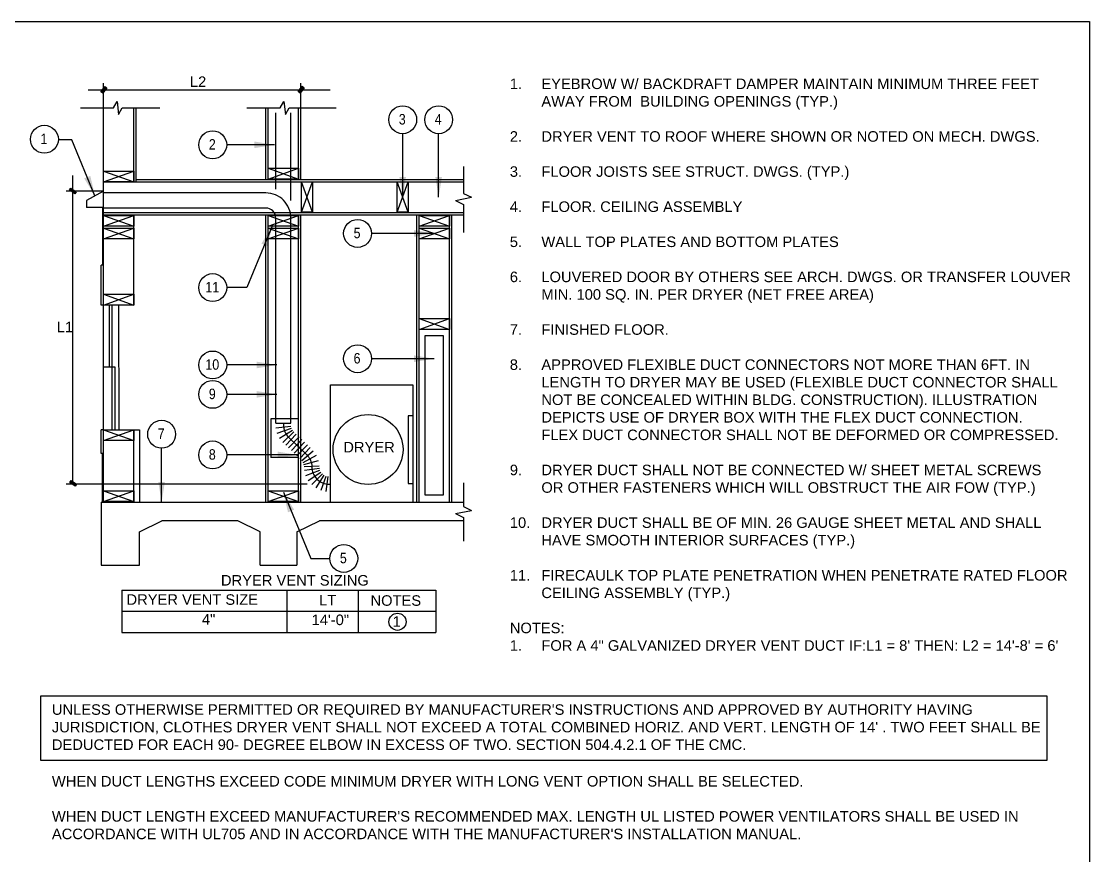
# Model space of a CAD drawing. Header units: inches. Extents: x -22 to 145, y -20 to 61.
# Drawn here: x 28.8 to 38.31, y 21.57 to 29 of the extents above; entities that cross this region are included whole.
import ezdxf
from ezdxf.enums import TextEntityAlignment as Align

# ---------------------------------------------------------------- set-up
doc = ezdxf.new("R2010")
doc.units = ezdxf.units.IN
doc.header["$MEASUREMENT"] = 0
for name, color, linetype in [('GEC_BORDER', 2, 'Continuous'), ('M-DET-MEDIUM', 3, 'Continuous'), ('M-DET-THIN', 9, 'Continuous'), ('M-DET-TXT', 2, 'Continuous'), ('M-DET-WIDE', 255, 'Continuous'), ('TEXT', 2, 'Continuous')]:
    doc.layers.add(name, color=color, linetype=linetype)
doc.styles.add('ARC-TEXT', font='arial.ttf', dxfattribs={"width": 1.00018, "height": 0.0938})
doc.styles.add('shbd-text', font='arial.ttf')
doc.styles.get("Standard").update_dxf_attribs({"font": 'arial.ttf'})
doc.dimstyles.new('STANDARD$7', dxfattribs={"dimtxt": 0.18, "dimasz": 0.125, "dimexe": 0.179688, "dimexo": 0.0625, "dimgap": 0.09, "dimtad": 1, "dimdec": 4, "dimzin": 0, "dimdsep": 46, "dimlunit": 4, "dimtxsty": 'Standard', "dimcen": 0.09375, "dimclrd": 256, "dimadec": 0, "dimazin": 0, "dimtfac": 1, "dimtdec": 4, "dimtmove": 0, "dimatfit": 3, "dimfxl": 1, "dimtolj": 1, "dimtzin": 0, "dimarcsym": 0})

# ---------------------------------------------------------------- blocks, each defined once
blk = doc.blocks.new('000003')
at = {"ltscale": 6}
blk.add_circle((0, 0), 1.49, dxfattribs=at)
at = {"ltscale": 12, "style": 'ARC-TEXT', "width": 0.85}
blk.add_attdef('X', text='', height=1.12, dxfattribs=at).set_placement((-0.05, -0.51), align=Align.CENTER)
blk = doc.blocks.new('*U1089')
blk.add_line((0, -0.0672), (0, 0.0672))
blk = doc.blocks.new('*U1090')
at = {"layer": 'M-DET-WIDE', "color": 0, "linetype": 'ByBlock', "lineweight": -2, "transparency": 16777216}
for p, rotation in [((31.1306, 25.4234), 270), ((31.1317, 25.3894), 276.8471591211278), ((31.1394, 25.3563), 289.3385958638614), ((31.1541, 25.3256), 301.830032606595), ((31.1751, 25.2988), 314.3214693493285), ((31.1996, 25.2752), 316.2302240564718), ((31.2242, 25.2517), 316.2302240564718), ((31.2488, 25.2281), 316.2302240564718), ((31.2734, 25.2045), 316.2302240564718), ((31.298, 25.181), 316.2302240564718), ((31.3226, 25.1574), 316.2302240564718), ((31.3466, 25.1333), 310.448018982417), ((31.3658, 25.1052), 297.9565822396823), ((31.3783, 25.0736), 285.4651454969477), ((31.3838, 25.04), 272.9737087542131), ((31.3856, 25.0135), 278.1557912319838), ((31.394, 24.9805), 290.6472279747179), ((31.4094, 24.9502), 303.1386647174519), ((31.431, 24.9239), 315.630101460186), ((31.4577, 24.9029), 328.1215382029202), ((31.4884, 24.8882), 340.6129749456545), ((31.5215, 24.8805), 353.1044116883886)]:
    blk.add_blockref('*U1089', p, dxfattribs=dict(at, rotation=rotation))

msp = doc.modelspace()

# ---------------------------------------------------------------- hatches: boundary and pattern name
at = {"layer": 'M-DET-MEDIUM'}
h = msp.add_hatch(color=3, dxfattribs=at)
h.dxf.hatch_style = 1
h.paths.add_polyline_path([(29.22529, 27.49866), (29.23849, 27.5164), (29.28597, 27.48108), (29.27277, 27.46333)])
at = {"layer": 'M-DET-TXT'}
h = msp.add_hatch(color=256, dxfattribs=at)
h.dxf.hatch_style = 1
h.paths.add_polyline_path([(29.54076, 28.42001), (29.55851, 28.40681), (29.52318, 28.35933), (29.50544, 28.37253)])
h = msp.add_hatch(color=256, dxfattribs=at)
h.dxf.hatch_style = 1
h.paths.add_polyline_path([(31.29793, 28.42231), (31.31568, 28.40911), (31.28035, 28.36162), (31.26261, 28.37483)])
h = msp.add_hatch(color=256, dxfattribs=at)
h.dxf.hatch_style = 1
h.paths.add_polyline_path([(29.22758, 24.89577), (29.24078, 24.91351), (29.28826, 24.87819), (29.27506, 24.86044)])

# ---------------------------------------------------------------- linework, layer by layer
msp.add_line((31.26603, 25.11578), (31.01789, 25.11578))
msp.add_lwpolyline([(31.19777, 25.4234), (31.19777, 27.24902, 0.4142136), (30.97437, 27.47242), (29.52831, 27.47242)], format="xyb")
at = {"layer": 'GEC_BORDER', "color": 5}
msp.add_lwpolyline([(38.3125, 0), (0, 0), (0, 29), (38.3125, 29)], close=True, dxfattribs=at)
at = {"layer": 'M-DET-MEDIUM', "color": 3}
msp.add_line((29.52831, 27.48759), (29.19768, 27.48759), dxfattribs=at)
for points in [[(29.61657, 28.22886), (29.64928, 28.28721)], [(29.64928, 28.28721), (29.66237, 28.1705)], [(31.10281, 28.22886), (31.13553, 28.28721)], [(31.13553, 28.28721), (31.14862, 28.1705)], [(29.32525, 28.22886), (29.61657, 28.22886)], [(29.52831, 24.7203), (29.52831, 28.22886)], [(29.66237, 28.1705), (29.69509, 28.22886)], [(29.69509, 28.22886), (30.03179, 28.22886)], [(29.79914, 27.5702), (29.79914, 28.22886)], [(30.80562, 28.22886), (31.10281, 28.22886)], [(30.9952, 27.59104), (30.9952, 28.22886)], [(31.14862, 28.1705), (31.18133, 28.22886)], [(31.18133, 28.22886), (31.60077, 28.22886)], [(31.26603, 27.59104), (31.26603, 28.22886)], [(32.73422, 27.70863), (32.73422, 27.46833)], [(29.52831, 27.5702), (32.73422, 27.5702)], [(29.52831, 27.48759), (29.37746, 27.40576), (29.37746, 27.34279)], [(32.66278, 27.4047), (32.80567, 27.43362)], [(32.66278, 27.4047), (32.73422, 27.36999)], [(32.73422, 27.46833), (32.80567, 27.43362)], [(29.51969, 27.34279), (29.37746, 27.34279)], [(32.73422, 27.36999), (32.73422, 27.12017)], [(29.52831, 27.29937), (32.73422, 27.29937)], [(29.52831, 27.27854), (32.73422, 27.27854)], [(29.79914, 26.47357), (29.79914, 27.27854)], [(30.9952, 24.7203), (30.9952, 27.27854)], [(31.26603, 24.7203), (31.26603, 27.27854)], [(32.33984, 24.7203), (32.33984, 27.27854)], [(32.61067, 24.7203), (32.61067, 27.27854)], [(29.50747, 26.47357), (29.50747, 26.82935)], [(29.52831, 26.82935), (29.50747, 26.82935)], [(29.52831, 26.47357), (29.50747, 26.47357)], [(29.57924, 26.47357), (29.57924, 25.92526)], [(29.60278, 26.47357), (29.60278, 25.92526)], [(29.66372, 26.47357), (29.66406, 25.36376)], [(29.52831, 25.92526), (29.62868, 25.92526), (29.62868, 25.36376)], [(29.60278, 25.92526), (29.60278, 25.36376)], [(29.50747, 25.15157), (29.50747, 25.36376)], [(29.52865, 25.36376), (29.50747, 25.36376)], [(29.79914, 24.7203), (29.79914, 25.36376)], [(29.79948, 25.36376), (29.84941, 25.36376), (29.84941, 24.7203)], [(29.52831, 25.15157), (29.50747, 25.15157)], [(32.73422, 24.89124), (32.73422, 24.68107)], [(29.50747, 24.7203), (32.73422, 24.7203)], [(29.50747, 24.7203), (29.50747, 24.15882), (29.84943, 24.15882)], [(32.66278, 24.61744), (32.80567, 24.64637)], [(32.73422, 24.68107), (32.80567, 24.64637)], [(29.84943, 24.45528), (30.04862, 24.55197)], [(30.72544, 24.55197), (30.04862, 24.55197)], [(30.92462, 24.45528), (30.72544, 24.55197)], [(31.2522, 24.45528), (31.45139, 24.55197)], [(32.73422, 24.55197), (31.45139, 24.55197)], [(32.66278, 24.61744), (32.73422, 24.58274)], [(32.73422, 24.58274), (32.73422, 24.37257)], [(29.84943, 24.15882), (29.84943, 24.45528)], [(30.92462, 24.15882), (30.92462, 24.45528)], [(31.2522, 24.45528), (31.2522, 24.15882)], [(30.92462, 24.15882), (31.2522, 24.15882)]]:
    msp.add_lwpolyline(points, dxfattribs=at)
for points in [[(30.9952, 27.69189), (31.26603, 27.69189), (31.26603, 27.59569), (30.9952, 27.59569)], [(29.52831, 27.6664), (29.79914, 27.6664), (29.79914, 27.5702), (29.52831, 27.5702)], [(29.22529, 27.49866), (29.23849, 27.5164), (29.28597, 27.48108), (29.27277, 27.46333)], [(31.29283, 27.29997), (31.29283, 27.57081), (31.38903, 27.57081), (31.38903, 27.29997)], [(32.14589, 27.29997), (32.14589, 27.57081), (32.24209, 27.57081), (32.24209, 27.29997)], [(29.52831, 27.27288), (29.79914, 27.27288), (29.79914, 27.17668), (29.52831, 27.17668)], [(30.9952, 27.27288), (31.26603, 27.27288), (31.26603, 27.17668), (30.9952, 27.17668)], [(32.33984, 27.27288), (32.61067, 27.27288), (32.61067, 27.17668), (32.33984, 27.17668)], [(29.52831, 27.15973), (29.79914, 27.15973), (29.79914, 27.06353), (29.52831, 27.06353)], [(30.9952, 27.15973), (31.26603, 27.15973), (31.26603, 27.06353), (30.9952, 27.06353)], [(32.33984, 27.15973), (32.61067, 27.15973), (32.61067, 27.06353), (32.33984, 27.06353)], [(29.52831, 26.56977), (29.79914, 26.56977), (29.79914, 26.47357), (29.52831, 26.47357)], [(32.33984, 26.35307), (32.61067, 26.35307), (32.61067, 26.25687), (32.33984, 26.25687)], [(32.39302, 26.20208), (32.55344, 26.20208), (32.55344, 24.78163), (32.39302, 24.78163)], [(29.52865, 25.36376), (29.79948, 25.36376), (29.79948, 25.26756), (29.52865, 25.26756)], [(29.52865, 24.82128), (29.79948, 24.82128), (29.79948, 24.72508), (29.52865, 24.72508)], [(30.9952, 24.82128), (31.26603, 24.82128), (31.26603, 24.72508), (30.9952, 24.72508)], [(28.97125, 22.99411), (37.93239, 22.99411), (37.93239, 22.41819), (28.97125, 22.41819)]]:
    msp.add_lwpolyline(points, close=True, dxfattribs=at)
at = {"layer": 'M-DET-THIN', "color": 9}
for points in [[(29.81997, 27.5702), (29.81997, 28.22886)], [(30.97437, 27.59104), (30.97437, 28.22886)], [(31.28687, 27.59104), (31.28687, 28.22886)], [(30.9952, 27.69189), (31.26603, 27.59569)], [(30.9952, 27.59569), (31.26603, 27.69189)], [(29.52831, 27.6664), (29.79914, 27.5702)], [(29.52831, 27.5702), (29.79914, 27.6664)], [(29.81997, 27.59104), (32.73422, 27.59104)], [(31.29283, 27.29997), (31.38903, 27.57081)], [(31.38903, 27.29997), (31.29283, 27.57081)], [(32.14589, 27.29997), (32.24209, 27.57081)], [(32.24209, 27.29997), (32.14589, 27.57081)], [(29.52831, 27.34279), (29.51969, 27.34279), (29.51969, 26.82935)], [(29.52831, 27.27288), (29.79914, 27.17668)], [(29.52831, 27.17668), (29.79914, 27.27288)], [(30.97437, 24.7203), (30.97437, 27.27854)], [(30.9952, 27.27288), (31.26603, 27.17668)], [(30.9952, 27.17668), (31.26603, 27.27288)], [(31.28687, 24.7203), (31.28687, 27.27854)], [(32.319, 24.7203), (32.319, 27.27854)], [(32.33984, 27.27288), (32.61067, 27.17668)], [(32.33984, 27.17668), (32.61067, 27.27288)], [(32.6315, 24.7203), (32.6315, 27.27854)], [(29.52831, 27.15973), (29.79914, 27.06353)], [(29.52831, 27.06353), (29.79914, 27.15973)], [(30.9952, 27.15973), (31.26603, 27.06353)], [(30.9952, 27.06353), (31.26603, 27.15973)], [(32.33984, 27.15973), (32.61067, 27.06353)], [(32.33984, 27.06353), (32.61067, 27.15973)], [(29.52831, 26.56977), (29.79914, 26.47357)], [(29.52831, 26.47357), (29.79914, 26.56977)], [(32.33984, 26.35307), (32.61067, 26.25687)], [(32.33984, 26.25687), (32.61067, 26.35307)], [(29.52865, 25.36376), (29.79948, 25.26756)], [(29.52865, 25.26756), (29.79948, 25.36376)], [(29.51789, 25.15157), (29.51789, 24.7203)], [(29.52865, 24.82128), (29.79948, 24.72508)], [(29.52865, 24.72508), (29.79948, 24.82128)], [(30.9952, 24.82128), (31.26603, 24.72508)], [(30.9952, 24.72508), (31.26603, 24.82128)]]:
    msp.add_lwpolyline(points, dxfattribs=at)
at = {"layer": 'M-DET-TXT'}
for p, q in [((29.39297, 28.39073), (31.54878, 28.39073)), ((29.52831, 28.22886), (29.52831, 28.44992)), ((31.28687, 28.22886), (31.28687, 28.44992)), ((29.25686, 24.90155), (29.25686, 27.62726)), ((31.34198, 24.87937), (29.19768, 24.87937)), ((29.69341, 23.93494), (32.48849, 23.93494)), ((29.69341, 23.93494), (29.69341, 23.55941)), ((31.16181, 23.93494), (31.16181, 23.55941)), ((31.79846, 23.93494), (31.79846, 23.55941)), ((32.48849, 23.93494), (32.48849, 23.55941)), ((29.69341, 23.74744), (32.48849, 23.74744)), ((29.69341, 23.55941), (32.48849, 23.55941))]:
    msp.add_line(p, q, dxfattribs=at)
for points in [[(29.54076, 28.42001), (29.55851, 28.40681), (29.52318, 28.35933), (29.50544, 28.37253)], [(31.29793, 28.42231), (31.31568, 28.40911), (31.28035, 28.36162), (31.26261, 28.37483)], [(29.22758, 24.89577), (29.24078, 24.91351), (29.28826, 24.87819), (29.27506, 24.86044)]]:
    msp.add_lwpolyline(points, close=True, dxfattribs=at)
msp.add_circle((32.14776, 23.65445), 0.07635, dxfattribs=at)
at = {"layer": 'M-DET-WIDE'}
for p, q in [((31.26603, 25.46001), (31.01789, 25.46001)), ((31.01789, 25.46001), (31.01789, 25.11578))]:
    msp.add_line(p, q, dxfattribs=at)
for points in [[(31.06346, 27.50702), (31.06346, 28.18545)], [(31.19777, 27.40527), (31.19777, 28.18545)], [(31.55002, 24.7203), (31.55002, 25.76278), (32.28313, 25.76278), (32.28313, 24.7203)], [(32.28313, 25.48791), (32.24251, 25.48791), (32.24251, 24.88588), (32.28313, 24.88588)]]:
    msp.add_lwpolyline(points, dxfattribs=at)
for points in [[(31.06346, 25.4234), (31.06346, 27.24902, 0.4142136), (30.97437, 27.33811), (29.52831, 27.33811)], [(31.13062, 25.4234), (31.13062, 25.40801, 0.2044986), (31.17878, 25.29518), (31.33583, 25.14473, -0.2044986), (31.38399, 25.0319), (31.38399, 25.03562, 0.4142136), (31.54024, 24.87937), (31.55002, 24.87937)]]:
    msp.add_lwpolyline(points, format="xyb", dxfattribs=at)
msp.add_circle((31.88538, 25.18851), 0.31133, dxfattribs=at)

# ---------------------------------------------------------------- block references
at = {"layer": 'M-DET-TXT', "xscale": 0.08333333333325754, "yscale": 0.08333333333325754, "zscale": 0.08333333333325754}
for p, values in [((32.19399, 28.12432), {'X': '3'}), ((32.51417, 28.12432), {'X': '4'}), ((29.00248, 27.9504), {'X': '1'}), ((30.50191, 27.90074), {'X': '2'}), ((31.79159, 27.11163), {'X': '5'}), ((30.50191, 26.62965), {'X': '11'}), ((31.79159, 25.99621), {'X': '6'}), ((30.50191, 25.94084), {'X': '10'}), ((30.50191, 25.67922), {'X': '9'}), ((30.04634, 25.32437), {'X': '7'}), ((30.50191, 25.13985), {'X': '8'}), ((31.66934, 24.21796), {'X': '5'})]:
    msp.add_blockref('000003', p, dxfattribs=at).add_auto_attribs(values)
at = {"layer": 'M-DET-WIDE'}
msp.add_blockref('*U1090', (0, 0), dxfattribs=at)

# ---------------------------------------------------------------- texts
at = {"layer": 'M-DET-TXT'}
for s, p in [('L2', (30.29818, 28.41592)), ('L1', (29.11273, 26.23213)), ('DRYER VENT SIZING', (30.57492, 23.97663)), ('DRYER VENT SIZE', (29.73367, 23.80543)), ('LT', (31.44874, 23.79981)), ('NOTES', (31.90696, 23.79668)), ('4"', (30.40545, 23.62932)), ('14\'-0"', (31.38236, 23.62483)), ('1', (32.1041, 23.61008))]:
    msp.add_text(s, height=0.09375, dxfattribs=at).set_placement(p)
at = {"layer": 'M-DET-TXT', "insert": (33.14783, 28.49106), "char_height": 0.09375, "width": 5.0680577, "attachment_point": 1, "style": 'ARC-TEXT'}
msp.add_mtext('\\pi-0.28125,l0.28125,t0.28125;1.^IEYEBROW W/ BACKDRAFT DAMPER MAINTAIN MINIMUM THREE FEET \\P\\pi0.28125,l0,tz;AWAY FROM  BUILDING OPENINGS (TYP.)\\P\\pi0;\\P\\pi-0.28125,l0.28125,t0.28125;2.^IDRYER VENT TO ROOF WHERE SHOWN OR NOTED ON MECH. DWGS.\\P\\pi0,l0,tz;\\P\\pi-0.28125,l0.28125,t0.28125;3.^IFLOOR JOISTS SEE STRUCT. DWGS. (TYP.)\\P\\pi0,l0,tz;\\P\\pi-0.28125,l0.28125,t0.28125;4.^IFLOOR. CEILING ASSEMBLY\\P\\pi0.28125,l0,tz;\\P\\pi-0.28125,l0.28125,t0.28125;5.^IWALL TOP PLATES AND BOTTOM PLATES\\P\\pi0,l0,tz;\\P\\pi-0.28125,l0.28125,t0.28125;6.^ILOUVERED DOOR BY OTHERS SEE ARCH. DWGS. OR TRANSFER LOUVER MIN. 100 SQ. IN. PER DRYER (NET FREE AREA)\\P\\pi0,l0,tz;\\P\\pi-0.28125,l0.28125,t0.28125;7.^IFINISHED FLOOR.\\P\\pi0,l0,tz;\\P\\pi-0.28125,l0.28125,t0.28125;8.^IAPPROVED FLEXIBLE DUCT CONNECTORS NOT MORE THAN 6FT. IN LENGTH TO DRYER MAY BE USED (FLEXIBLE DUCT CONNECTOR SHALL NOT BE CONCEALED WITHIN BLDG. CONSTRUCTION). ILLUSTRATION DEPICTS USE OF DRYER BOX WITH THE FLEX DUCT CONNECTION.\\P\\pi0.28125,l0,tz;FLEX DUCT CONNECTOR SHALL NOT BE DEFORMED OR COMPRESSED.\\P\\pi0;\\P\\pi-0.28125,l0.28125,t0.28125;9.^IDRYER DUCT SHALL NOT BE CONNECTED W/ SHEET METAL SCREWS \\P\\pi0.28125,l0,tz;OR OTHER FASTENERS WHICH WILL OBSTRUCT THE AIR FOW (TYP.)\\P\\pi0;\\P\\pi-0.28125,l0.28125,t0.28125;10.^IDRYER DUCT SHALL BE OF MIN. 26 GAUGE SHEET METAL AND SHALL HAVE SMOOTH INTERIOR SURFACES (TYP.)\\P\\pi0,l0,tz;\\P\\pi-0.28125,l0.28125,t0.28125;11.^IFIRECAULK TOP PLATE PENETRATION WHEN PENETRATE RATED FLOOR CEILING ASSEMBLY (TYP.)\\P\\pi0,l0,tz;\\PNOTES:\\P\\pi-0.28125,l0.28125,t0.28125;1.^IFOR A 4" GALVANIZED DRYER VENT DUCT IF:L1 = 8\' THEN: L2 = 14\'-8\' = 6\'', dxfattribs=at)
at = {"layer": 'M-DET-WIDE'}
msp.add_text('DRYER', height=0.09375, dxfattribs=at).set_placement((31.66475, 25.16183))
at = {"layer": 'TEXT', "linetype": 'Continuous', "char_height": 0.09375, "width": 8.9358967, "attachment_point": 1, "style": 'shbd-text'}
for s, insert in [("UNLESS OTHERWISE PERMITTED OR REQUIRED BY MANUFACTURER'S INSTRUCTIONS AND APPROVED BY AUTHORITY HAVING JURISDICTION, CLOTHES DRYER VENT SHALL NOT EXCEED A TOTAL COMBINED HORIZ. AND VERT. LENGTH OF 14' . TWO FEET SHALL BE DEDUCTED FOR EACH 90- DEGREE ELBOW IN EXCESS OF TWO. SECTION 504.4.2.1 OF THE CMC.", (29.0691, 22.91972)), ("WHEN DUCT LENGTHS EXCEED CODE MINIMUM DRYER WITH LONG VENT OPTION SHALL BE SELECTED. \\P\\PWHEN DUCT LENGTH EXCEED MANUFACTURER'S RECOMMENDED MAX. LENGTH UL LISTED POWER VENTILATORS SHALL BE USED IN ACCORDANCE WITH UL705 AND IN ACCORDANCE WITH THE MANUFACTURER'S INSTALLATION MANUAL.", (29.0691, 22.28126))]:
    msp.add_mtext(s, dxfattribs=dict(at, insert=insert))

# ---------------------------------------------------------------- leaders
at = {"layer": 'M-DET-TXT'}
for points in [[(32.19399, 27.43539), (32.19399, 28.00029)], [(32.51417, 27.43539), (32.51417, 28.00029)], [(29.45288, 27.44667), (29.24593, 27.9463), (29.12644, 27.9463)], [(31.0531, 27.90074), (30.62594, 27.90074)], [(31.03193, 27.17668), (30.80534, 26.62965), (30.62594, 26.62965)], [(32.47525, 27.11163), (31.91562, 27.11163)], [(32.47525, 25.99621), (31.91562, 25.99621)], [(31.07256, 25.94084), (30.62594, 25.94084)], [(31.07256, 25.67922), (30.62594, 25.67922)], [(30.04634, 24.7203), (30.04634, 25.20034)], [(31.25864, 25.13985), (30.62594, 25.13985)], [(31.13062, 24.80699), (31.3746, 24.21796), (31.54531, 24.21796)]]:
    msp.add_leader(points, dimstyle='STANDARD$7', override={"dimasz": 0.18, "dimexe": 0.18, "dimtad": 0, "dimtih": 1, "dimtoh": 1, "dimlunit": 2, "dimcen": 0.09, "dimclrd": 0, "dimtofl": 0}, dxfattribs=at)

doc.saveas('drawing.dxf')
